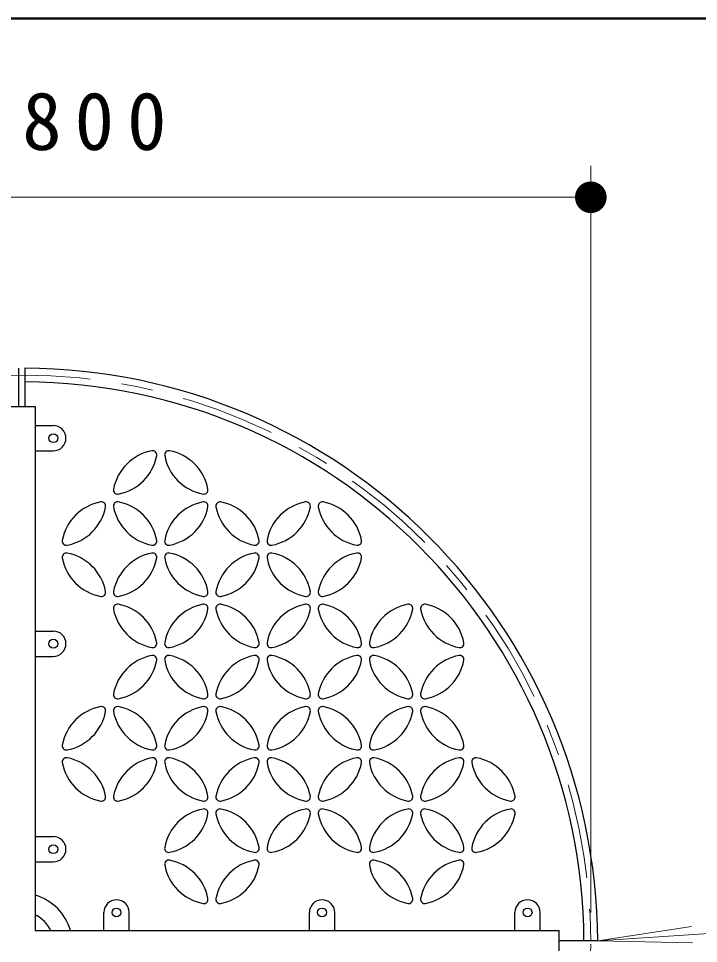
# Model space of a CAD drawing. Units: millimetres on the paper, scale 1:50. Extents: x -385 to 0, y -297 to 267.
# Drawn here: x -362.12 to -340.62, y 237.74 to 267 of the extents above; entities that cross this region are included whole.
import ezdxf

# ---------------------------------------------------------------- set-up
doc = ezdxf.new("R2010")
doc.units = ezdxf.units.MM
doc.linetypes.add('USER2', pattern=[6, 3, -1, 1, -1])
doc.layers.add('LY_1', color=7, linetype='Continuous', lineweight=25)
doc.styles.add('ＭＳ ゴシック', font='')
doc.styles.get('ＭＳ ゴシック').set_extended_font_data('MS Gothic')

# ---------------------------------------------------------------- blocks, each defined once
blk = doc.blocks.new('filled_dot')
at = {"color": 0, "linetype": 'Continuous', "lineweight": -2, "const_width": 1.25}
blk.add_lwpolyline([(-0.625, 0, 1), (0.625, 0, 1)], format="xyb", close=True, dxfattribs=at)

msp = doc.modelspace()

# ---------------------------------------------------------------- linework, layer by layer
at = {"layer": 'LY_1', "lineweight": 50}
msp.add_line((0, 267), (-385, 267), dxfattribs=at)
at = {"layer": 'LY_1', "lineweight": 13}
for p, q in [((-344.024, 238.723), (-344.024, 262.344)), ((-380.024, 261.344), (-344.024, 261.344)), ((-333.797, 238.482), (-343.807, 237.823)), ((-343.807, 237.823), (-340.842, 238.28)), ((-343.807, 237.823), (-340.808, 237.758))]:
    msp.add_line(p, q, dxfattribs=at)
at = {"layer": 'LY_1'}
for p, q in [((-362.124, 255.939), (-362.124, 254.723)), ((-361.924, 255.939), (-361.924, 254.723)), ((-362.451, 254.723), (-361.597, 254.723)), ((-361.597, 254.723), (-361.597, 238.15)), ((-361.597, 254.123), (-361.024, 254.123)), ((-361.597, 253.323), (-361.024, 253.323)), ((-361.597, 247.623), (-361.024, 247.623)), ((-361.597, 246.823), (-361.024, 246.823)), ((-361.597, 241.123), (-361.024, 241.123)), ((-361.597, 240.323), (-361.024, 240.323)), ((-359.424, 238.15), (-359.424, 238.723)), ((-358.624, 238.15), (-358.624, 238.723)), ((-352.924, 238.15), (-352.924, 238.723)), ((-352.124, 238.15), (-352.124, 238.723)), ((-346.424, 238.15), (-346.424, 238.723)), ((-345.624, 238.15), (-345.624, 238.723)), ((-361.597, 238.15), (-345.024, 238.15)), ((-345.024, 237.296), (-345.024, 238.15)), ((-343.807, 237.823), (-345.024, 237.823))]:
    msp.add_line(p, q, dxfattribs=at)
at = {"layer": 'LY_1', "linetype": 'USER2', "lineweight": 13}
msp.add_circle((-362.024, 237.723), 18, dxfattribs=at)
at = {"layer": 'LY_1'}
for centre in [(-361.024, 253.723), (-361.024, 247.223), (-361.024, 240.723), (-359.024, 238.723), (-352.524, 238.723), (-346.024, 238.723)]:
    msp.add_circle(centre, 0.14, dxfattribs=at)
for centre, radius, start, end in [((-362.024, 237.723), 18.217, 0.3145, 89.6855), ((-362.024, 237.723), 17.783, 0.3222, 89.6778), ((-361.024, 253.723), 0.4, 270, 90), ((-357.626, 251.833), 1.519, 100.5078, 169.4922), ((-359.245, 253.452), 1.519, 280.5078, 349.4922), ((-357.88, 253.199), 0.13, 349.4922, 100.5078), ((-357.373, 253.199), 0.13, 79.4922, 190.5078), ((-356.007, 253.452), 1.519, 190.5078, 259.4922), ((-357.626, 251.833), 1.519, 10.5078, 79.4922), ((-358.992, 252.087), 0.13, 169.4922, 280.5078), ((-356.261, 252.087), 0.13, 259.4922, 10.5078), ((-359.245, 250.214), 1.519, 100.5078, 169.4922), ((-359.498, 251.58), 0.13, 349.4922, 100.5078), ((-358.992, 251.58), 0.13, 79.4922, 190.5078), ((-359.245, 250.214), 1.519, 10.5078, 79.4922), ((-356.007, 250.214), 1.519, 100.5078, 169.4922), ((-356.261, 251.58), 0.13, 349.4922, 100.5078), ((-355.754, 251.58), 0.13, 79.4922, 190.5078), ((-356.007, 250.214), 1.519, 10.5078, 79.4922), ((-352.77, 250.214), 1.519, 100.5078, 169.4922), ((-353.023, 251.58), 0.13, 349.4922, 100.5078), ((-352.516, 251.58), 0.13, 79.4922, 190.5078), ((-352.77, 250.214), 1.519, 10.5078, 79.4922), ((-360.864, 251.833), 1.519, 280.5078, 349.4922), ((-357.626, 251.833), 1.519, 190.5078, 259.4922), ((-357.626, 251.833), 1.519, 280.5078, 349.4922), ((-354.388, 251.833), 1.519, 190.5078, 259.4922), ((-354.388, 251.833), 1.519, 280.5078, 349.4922), ((-351.151, 251.833), 1.519, 190.5078, 259.4922), ((-360.611, 250.468), 0.13, 169.4922, 280.5078), ((-357.88, 250.468), 0.13, 259.4922, 10.5078), ((-357.373, 250.468), 0.13, 169.4922, 280.5078), ((-354.642, 250.468), 0.13, 259.4922, 10.5078), ((-354.135, 250.468), 0.13, 169.4922, 280.5078), ((-351.404, 250.468), 0.13, 259.4922, 10.5078), ((-360.611, 249.961), 0.13, 79.4922, 190.5078), ((-359.245, 250.214), 1.519, 190.5078, 259.4922), ((-360.864, 248.596), 1.519, 10.5078, 79.4922), ((-357.626, 248.596), 1.519, 100.5078, 169.4922), ((-359.245, 250.214), 1.519, 280.5078, 349.4922), ((-357.88, 249.961), 0.13, 349.4922, 100.5078), ((-357.373, 249.961), 0.13, 79.4922, 190.5078), ((-356.007, 250.214), 1.519, 190.5078, 259.4922), ((-357.626, 248.596), 1.519, 10.5078, 79.4922), ((-354.388, 248.596), 1.519, 100.5078, 169.4922), ((-356.007, 250.214), 1.519, 280.5078, 349.4922), ((-354.642, 249.961), 0.13, 349.4922, 100.5078), ((-354.135, 249.961), 0.13, 79.4922, 190.5078), ((-352.77, 250.214), 1.519, 190.5078, 259.4922), ((-354.388, 248.596), 1.519, 10.5078, 79.4922), ((-351.151, 248.596), 1.519, 100.5078, 169.4922), ((-352.77, 250.214), 1.519, 280.5078, 349.4922), ((-351.404, 249.961), 0.13, 349.4922, 100.5078), ((-359.498, 248.849), 0.13, 259.4922, 10.5078), ((-358.992, 248.849), 0.13, 169.4922, 280.5078), ((-356.261, 248.849), 0.13, 259.4922, 10.5078), ((-355.754, 248.849), 0.13, 169.4922, 280.5078), ((-353.023, 248.849), 0.13, 259.4922, 10.5078), ((-352.516, 248.849), 0.13, 169.4922, 280.5078), ((-358.992, 248.342), 0.13, 79.4922, 190.5078), ((-359.245, 246.977), 1.519, 10.5078, 79.4922), ((-356.007, 246.977), 1.519, 100.5078, 169.4922), ((-356.261, 248.342), 0.13, 349.4922, 100.5078), ((-355.754, 248.342), 0.13, 79.4922, 190.5078), ((-356.007, 246.977), 1.519, 10.5078, 79.4922), ((-352.77, 246.977), 1.519, 100.5078, 169.4922), ((-353.023, 248.342), 0.13, 349.4922, 100.5078), ((-352.516, 248.342), 0.13, 79.4922, 190.5078), ((-352.77, 246.977), 1.519, 10.5078, 79.4922), ((-349.532, 246.977), 1.519, 100.5078, 169.4922), ((-349.785, 248.342), 0.13, 349.4922, 100.5078), ((-349.278, 248.342), 0.13, 79.4922, 190.5078), ((-349.532, 246.977), 1.519, 10.5078, 79.4922), ((-357.626, 248.596), 1.519, 190.5078, 259.4922), ((-357.626, 248.596), 1.519, 280.5078, 349.4922), ((-354.388, 248.596), 1.519, 190.5078, 259.4922), ((-354.388, 248.596), 1.519, 280.5078, 349.4922), ((-351.151, 248.596), 1.519, 190.5078, 259.4922), ((-351.151, 248.596), 1.519, 280.5078, 349.4922), ((-347.913, 248.596), 1.519, 190.5078, 259.4922), ((-361.024, 247.223), 0.4, 270, 90), ((-357.88, 247.23), 0.13, 259.4922, 10.5078), ((-357.373, 247.23), 0.13, 169.4922, 280.5078), ((-354.642, 247.23), 0.13, 259.4922, 10.5078), ((-354.135, 247.23), 0.13, 169.4922, 280.5078), ((-351.404, 247.23), 0.13, 259.4922, 10.5078), ((-350.897, 247.23), 0.13, 169.4922, 280.5078), ((-348.166, 247.23), 0.13, 259.4922, 10.5078), ((-357.626, 245.358), 1.519, 100.5078, 169.4922), ((-359.245, 246.977), 1.519, 280.5078, 349.4922), ((-357.88, 246.723), 0.13, 349.4922, 100.5078), ((-357.373, 246.723), 0.13, 79.4922, 190.5078), ((-356.007, 246.977), 1.519, 190.5078, 259.4922), ((-357.626, 245.358), 1.519, 10.5078, 79.4922), ((-354.388, 245.358), 1.519, 100.5078, 169.4922), ((-356.007, 246.977), 1.519, 280.5078, 349.4922), ((-354.642, 246.723), 0.13, 349.4922, 100.5078), ((-354.135, 246.723), 0.13, 79.4922, 190.5078), ((-352.77, 246.977), 1.519, 190.5078, 259.4922), ((-354.388, 245.358), 1.519, 10.5078, 79.4922), ((-351.151, 245.358), 1.519, 100.5078, 169.4922), ((-352.77, 246.977), 1.519, 280.5078, 349.4922), ((-351.404, 246.723), 0.13, 349.4922, 100.5078), ((-350.897, 246.723), 0.13, 79.4922, 190.5078), ((-349.532, 246.977), 1.519, 190.5078, 259.4922), ((-351.151, 245.358), 1.519, 10.5078, 79.4922), ((-347.913, 245.358), 1.519, 100.5078, 169.4922), ((-349.532, 246.977), 1.519, 280.5078, 349.4922), ((-348.166, 246.723), 0.13, 349.4922, 100.5078), ((-358.992, 245.611), 0.13, 169.4922, 280.5078), ((-356.261, 245.611), 0.13, 259.4922, 10.5078), ((-355.754, 245.611), 0.13, 169.4922, 280.5078), ((-353.023, 245.611), 0.13, 259.4922, 10.5078), ((-352.516, 245.611), 0.13, 169.4922, 280.5078), ((-349.785, 245.611), 0.13, 259.4922, 10.5078), ((-349.278, 245.611), 0.13, 169.4922, 280.5078), ((-359.245, 243.739), 1.519, 100.5078, 169.4922), ((-359.498, 245.104), 0.13, 349.4922, 100.5078), ((-358.992, 245.104), 0.13, 79.4922, 190.5078), ((-359.245, 243.739), 1.519, 10.5078, 79.4922), ((-356.007, 243.739), 1.519, 100.5078, 169.4922), ((-356.261, 245.104), 0.13, 349.4922, 100.5078), ((-355.754, 245.104), 0.13, 79.4922, 190.5078), ((-356.007, 243.739), 1.519, 10.5078, 79.4922), ((-352.77, 243.739), 1.519, 100.5078, 169.4922), ((-353.023, 245.104), 0.13, 349.4922, 100.5078), ((-352.516, 245.104), 0.13, 79.4922, 190.5078), ((-352.77, 243.739), 1.519, 10.5078, 79.4922), ((-349.532, 243.739), 1.519, 100.5078, 169.4922), ((-349.785, 245.104), 0.13, 349.4922, 100.5078), ((-349.278, 245.104), 0.13, 79.4922, 190.5078), ((-349.532, 243.739), 1.519, 10.5078, 79.4922), ((-360.864, 245.358), 1.519, 280.5078, 349.4922), ((-357.626, 245.358), 1.519, 190.5078, 259.4922), ((-357.626, 245.358), 1.519, 280.5078, 349.4922), ((-354.388, 245.358), 1.519, 190.5078, 259.4922), ((-354.388, 245.358), 1.519, 280.5078, 349.4922), ((-351.151, 245.358), 1.519, 190.5078, 259.4922), ((-351.151, 245.358), 1.519, 280.5078, 349.4922), ((-347.913, 245.358), 1.519, 190.5078, 259.4922), ((-360.611, 243.992), 0.13, 169.4922, 280.5078), ((-357.88, 243.992), 0.13, 259.4922, 10.5078), ((-357.373, 243.992), 0.13, 169.4922, 280.5078), ((-354.642, 243.992), 0.13, 259.4922, 10.5078), ((-354.135, 243.992), 0.13, 169.4922, 280.5078), ((-351.404, 243.992), 0.13, 259.4922, 10.5078), ((-350.897, 243.992), 0.13, 169.4922, 280.5078), ((-348.166, 243.992), 0.13, 259.4922, 10.5078), ((-360.611, 243.486), 0.13, 79.4922, 190.5078), ((-359.245, 243.739), 1.519, 190.5078, 259.4922), ((-360.864, 242.12), 1.519, 10.5078, 79.4922), ((-357.626, 242.12), 1.519, 100.5078, 169.4922), ((-359.245, 243.739), 1.519, 280.5078, 349.4922), ((-357.88, 243.486), 0.13, 349.4922, 100.5078), ((-357.373, 243.486), 0.13, 79.4922, 190.5078), ((-356.007, 243.739), 1.519, 190.5078, 259.4922), ((-357.626, 242.12), 1.519, 10.5078, 79.4922), ((-354.388, 242.12), 1.519, 100.5078, 169.4922), ((-356.007, 243.739), 1.519, 280.5078, 349.4922), ((-354.642, 243.486), 0.13, 349.4922, 100.5078), ((-354.135, 243.486), 0.13, 79.4922, 190.5078), ((-352.77, 243.739), 1.519, 190.5078, 259.4922), ((-354.388, 242.12), 1.519, 10.5078, 79.4922), ((-351.151, 242.12), 1.519, 100.5078, 169.4922), ((-352.77, 243.739), 1.519, 280.5078, 349.4922), ((-351.404, 243.486), 0.13, 349.4922, 100.5078), ((-350.897, 243.486), 0.13, 79.4922, 190.5078), ((-349.532, 243.739), 1.519, 190.5078, 259.4922), ((-351.151, 242.12), 1.519, 10.5078, 79.4922), ((-347.913, 242.12), 1.519, 100.5078, 169.4922), ((-349.532, 243.739), 1.519, 280.5078, 349.4922), ((-348.166, 243.486), 0.13, 349.4922, 100.5078), ((-347.66, 243.486), 0.13, 79.4922, 190.5078), ((-346.294, 243.739), 1.519, 190.5078, 259.4922), ((-347.913, 242.12), 1.519, 10.5078, 79.4922), ((-359.498, 242.373), 0.13, 259.4922, 10.5078), ((-358.992, 242.373), 0.13, 169.4922, 280.5078), ((-356.261, 242.373), 0.13, 259.4922, 10.5078), ((-355.754, 242.373), 0.13, 169.4922, 280.5078), ((-353.023, 242.373), 0.13, 259.4922, 10.5078), ((-352.516, 242.373), 0.13, 169.4922, 280.5078), ((-349.785, 242.373), 0.13, 259.4922, 10.5078), ((-349.278, 242.373), 0.13, 169.4922, 280.5078), ((-346.547, 242.373), 0.13, 259.4922, 10.5078), ((-356.007, 240.501), 1.519, 100.5078, 169.4922), ((-356.261, 241.867), 0.13, 349.4922, 100.5078), ((-355.754, 241.867), 0.13, 79.4922, 190.5078), ((-356.007, 240.501), 1.519, 10.5078, 79.4922), ((-352.77, 240.501), 1.519, 100.5078, 169.4922), ((-353.023, 241.867), 0.13, 349.4922, 100.5078), ((-352.516, 241.867), 0.13, 79.4922, 190.5078), ((-352.77, 240.501), 1.519, 10.5078, 79.4922), ((-349.532, 240.501), 1.519, 100.5078, 169.4922), ((-349.785, 241.867), 0.13, 349.4922, 100.5078), ((-349.278, 241.867), 0.13, 79.4922, 190.5078), ((-349.532, 240.501), 1.519, 10.5078, 79.4922), ((-346.294, 240.501), 1.519, 100.5078, 169.4922), ((-346.547, 241.867), 0.13, 349.4922, 100.5078), ((-357.626, 242.12), 1.519, 280.5078, 349.4922), ((-354.388, 242.12), 1.519, 190.5078, 259.4922), ((-354.388, 242.12), 1.519, 280.5078, 349.4922), ((-351.151, 242.12), 1.519, 190.5078, 259.4922), ((-351.151, 242.12), 1.519, 280.5078, 349.4922), ((-347.913, 242.12), 1.519, 190.5078, 259.4922), ((-347.913, 242.12), 1.519, 280.5078, 349.4922), ((-361.024, 240.723), 0.4, 270, 90), ((-357.373, 240.754), 0.13, 169.4922, 280.5078), ((-354.642, 240.754), 0.13, 259.4922, 10.5078), ((-354.135, 240.754), 0.13, 169.4922, 280.5078), ((-351.404, 240.754), 0.13, 259.4922, 10.5078), ((-350.897, 240.754), 0.13, 169.4922, 280.5078), ((-348.166, 240.754), 0.13, 259.4922, 10.5078), ((-347.66, 240.754), 0.13, 169.4922, 280.5078), ((-357.373, 240.248), 0.13, 79.4922, 190.5078), ((-356.007, 240.501), 1.519, 190.5078, 259.4922), ((-357.626, 238.882), 1.519, 10.5078, 79.4922), ((-354.388, 238.882), 1.519, 100.5078, 169.4922), ((-356.007, 240.501), 1.519, 280.5078, 349.4922), ((-354.642, 240.248), 0.13, 349.4922, 100.5078), ((-350.897, 240.248), 0.13, 79.4922, 190.5078), ((-349.532, 240.501), 1.519, 190.5078, 259.4922), ((-351.151, 238.882), 1.519, 10.5078, 79.4922), ((-347.913, 238.882), 1.519, 100.5078, 169.4922), ((-349.532, 240.501), 1.519, 280.5078, 349.4922), ((-348.166, 240.248), 0.13, 349.4922, 100.5078), ((-362.024, 237.723), 1.6, 15.4784, 74.5216), ((-359.024, 238.723), 0.4, 0, 180), ((-356.261, 239.135), 0.13, 259.4922, 10.5078), ((-355.754, 239.135), 0.13, 169.4922, 280.5078), ((-352.524, 238.723), 0.4, 0, 180), ((-349.785, 239.135), 0.13, 259.4922, 10.5078), ((-349.278, 239.135), 0.13, 169.4922, 280.5078), ((-346.024, 238.723), 0.4, 0, 180), ((-362.024, 237.723), 1.016, 24.852, 65.148)]:
    msp.add_arc(centre, radius, start, end, dxfattribs=at)

# ---------------------------------------------------------------- block references
at = {"layer": 'LY_1', "lineweight": 13, "xscale": 0.4, "yscale": 0.4, "rotation": 180}
msp.add_blockref('filled_dot', (-344.024, 261.344), dxfattribs=at)

# ---------------------------------------------------------------- texts
at = {"layer": 'LY_1', "insert": (-361.61, 262.344), "char_height": 1.833, "attachment_point": 8, "style": 'ＭＳ ゴシック'}
msp.add_mtext('\\T1.33;φ1800', dxfattribs=at)

doc.saveas('drawing.dxf')
